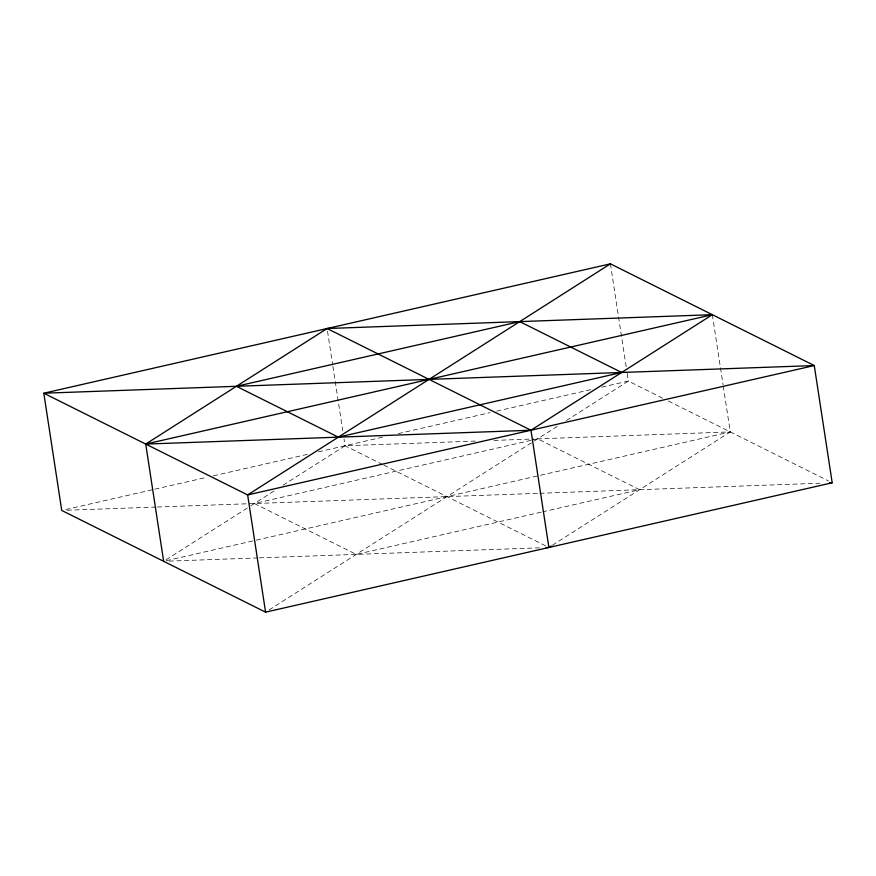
<?xml version="1.0" encoding="UTF-8"?>
<svg xmlns="http://www.w3.org/2000/svg" width="876" height="876" viewBox="0 0 876 876"><rect width="100%" height="100%" fill="white"/><g stroke="black" fill="none" stroke-linecap="round" stroke-linejoin="round"><path stroke-width="0.66" stroke-dasharray="4.38 3.29" d="M165.958 559.841L249.759 506.459M250.908 505.726L275.02 490.363M283.058 485.249L345.045 445.753L476.194 441.044M269.031 609.97L533.068 441.767M534.218 441.033L558.33 425.681M566.367 420.557L628.355 381.071L663.548 398.624M552.34 545.277L730.277 431.923L723.269 386.108M65.733 509.536L153.519 489.487M154.844 489.18L206.714 477.343M213.372 475.821L309.14 453.954M318.448 451.83L383.622 436.949M398.251 433.609L490.023 412.651M496.681 411.129L592.45 389.262M601.757 387.137L628.355 381.071L627.117 372.979M531.042 440.354L254.358 503.525L356.28 554.388L541.62 512.066M532.367 440.048L537.667 438.843L639.59 489.695L542.945 511.77M166.309 560.695L255.004 540.448M256.329 540.142L730.277 431.923L532.203 439.04M493.954 440.409L530.834 439.084M67.2 510.248L155.994 507.062M157.362 507.007L538.499 493.33M539.857 493.276L819.903 483.224M169.123 561.111L257.916 557.924M259.285 557.87L539.331 547.818M668.399 401.044L828.565 480.968M382.659 464.521L345.045 445.753L344.016 439.018M383.874 465.134L546.46 546.263M712.341 314.692L723.061 384.761M610.419 263.84L626.296 367.591M327.525 331.216L332.672 364.909M332.88 366.256L342.779 430.937"/><path stroke-width="1.31" d="M712.341 314.692L145.723 444.077L530.955 430.247L712.341 314.692L327.109 328.522L145.723 444.077L163.659 561.308M610.419 263.84L247.645 494.929L43.8 393.215L61.736 510.445L265.581 612.16L832.2 482.785L814.264 365.555L610.419 263.84L43.8 393.215L814.264 365.555L247.645 494.929L265.581 612.16M546.153 547.577L548.891 547.478L551.19 546.011M829.462 482.884L832.2 482.785M327.109 328.522L530.955 430.247L548.891 547.478M519.72 321.612L236.411 386.305L338.333 437.157L621.642 372.475L519.72 321.612"/></g></svg>
